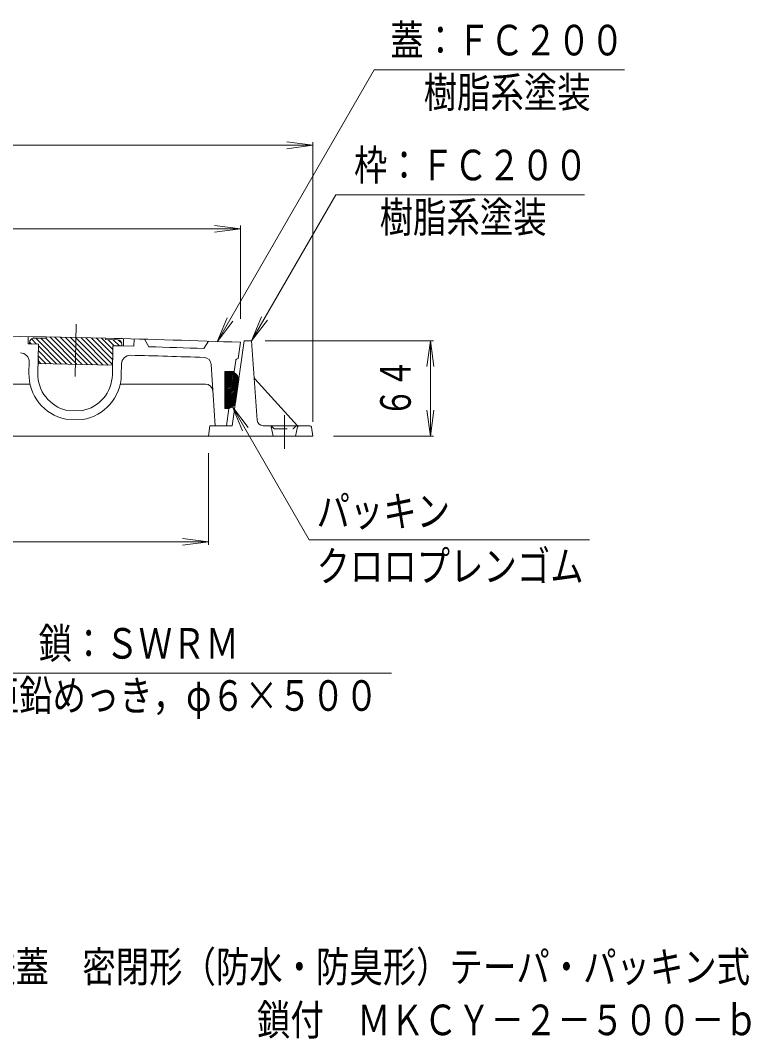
# Model space of a CAD drawing. Units: millimetres, scale not verified. Extents: x -687 to 539, y -936 to 985.
# Drawn here: x 49 to 539, y -809 to -126 of the extents above; entities that cross this region are included whole.
import ezdxf
from ezdxf.enums import TextEntityAlignment as Align

# ---------------------------------------------------------------- set-up
doc = ezdxf.new("R2010")
doc.units = ezdxf.units.MM
doc.header["$LTSCALE"] = 7
doc.linetypes.add('CHAIN1', pattern=[8, 5, -1, 1, -1])
doc.linetypes.add('DASHED1', pattern=[1.8, 1.2, -0.6])
for name, color, linetype, lineweight in [('0-1_躯体', 2, 'Continuous', 18), ('0-2_仕上', 3, 'Continuous', 18), ('0-3_建具', 4, 'Continuous', 18), ('0-4_その他', 7, 'Continuous', 18), ('0-5_寸法', 7, 'Continuous', 18)]:
    doc.layers.add(name, color=color, linetype=linetype, lineweight=lineweight)
doc.layers.add('F-5_F-5ﾚｲﾔ', color=2, linetype='Continuous')
doc.styles.add('ＭＳ ゴシック', font='')
doc.styles.get('ＭＳ ゴシック').set_extended_font_data('MS Gothic')

msp = doc.modelspace()

# ---------------------------------------------------------------- linework, layer by layer
at = {"layer": '0-1_躯体'}
for p, q in [((199.1, -340.791), (191.089, -397.791)), ((199.1, -340.791), (204.1, -340.791)), ((207.839, -394.071), (204.1, -340.791)), ((206.32, -366.304), (234.909, -397.79)), ((176.1, -397.791), (175.1, -404.791)), ((191.089, -397.791), (176.1, -397.791)), ((211.829, -397.791), (234.909, -397.79)), ((217.269, -398.581), (218.6, -404.791)), ((234.931, -398.581), (233.6, -404.791)), ((234.909, -397.791), (243.233, -397.791)), ((244.223, -398.649), (245.1, -404.791)), ((-65.9, -404.791), (245.1, -404.791))]:
    msp.add_line(p, q, dxfattribs=at)
at = {"layer": '0-1_躯体', "linetype": 'CHAIN1'}
msp.add_line((226.1, -390.597), (226.1, -413.397), dxfattribs=at)
at = {"layer": '0-1_躯体', "linetype": 'DASHED1'}
for p, q in [((217.393, -398.084), (218.807, -399.498)), ((219.514, -399.791), (231.686, -399.791)), ((232.393, -399.498), (233.807, -398.084))]:
    msp.add_line(p, q, dxfattribs=at)
at = {"layer": '0-1_躯体'}
for centre, radius, start, end in [((207.801, -364.959), 2, 184.01457, 222.23779), ((211.829, -393.791), 4, 184.01321, 270.00142), ((216.292, -398.791), 1, 12.09833, 90), ((235.908, -398.791), 1, 90, 167.90723), ((243.233, -398.791), 1, 8.13071, 90)]:
    msp.add_arc(centre, radius, start, end, dxfattribs=at)
at = {"layer": '0-1_躯体', "linetype": 'DASHED1'}
for centre, start, end in [((216.686, -398.791), 45, 90), ((219.514, -398.791), 225, 270), ((231.686, -398.791), 270, 315), ((234.514, -398.791), 90, 135)]:
    msp.add_arc(centre, 1, start, end, dxfattribs=at)
at = {"layer": '0-2_仕上', "linetype": 'CHAIN1'}
msp.add_line((86.398, -329.72), (85.604, -366.726), dxfattribs=at)
at = {"layer": '0-2_仕上'}
for p, q in [((54.213, -337.986), (54.108, -342.917)), ((118.198, -339.36), (118.093, -344.29)), ((125.221, -339.544), (125.115, -344.441)), ((132.281, -339.736), (135.136, -344.755)), ((175.1, -341.042), (172.1, -345.945)), ((55.104, -342.938), (54.108, -342.917)), ((61.106, -343.067), (60.687, -362.567)), ((111.094, -344.14), (110.676, -363.64)), ((125.115, -344.441), (117.09, -344.268)), ((196.6, -341.79), (195.054, -352.789)), ((54.848, -355.028), (54.689, -362.439)), ((192.405, -361.291), (193.419, -354.081)), ((194.904, -352.789), (195.054, -352.789)), ((116.833, -356.359), (116.674, -363.769)), ((177.016, -356.628), (179.661, -397.791)), ((55.43, -369.875), (-63.576, -369.875)), ((173.179, -369.875), (115.933, -369.875)), ((80.157, -387.486), (90.155, -387.701)), ((188.892, -386.291), (186.1, -386.291)), ((187.276, -397.791), (188.892, -386.291)), ((79.455, -393.472), (90.599, -393.711)), ((187.276, -397.791), (179.661, -397.791))]:
    msp.add_line(p, q, dxfattribs=at)
at = {"layer": '0-2_仕上', "color": 7}
for p, q in [((326.17, -340.791), (213.1, -340.791)), ((324.07, -340.791), (321.786, -358.141)), ((324.07, -404.791), (324.07, -340.791)), ((324.07, -340.791), (326.354, -358.141)), ((324.07, -404.791), (321.786, -387.44)), ((324.07, -404.791), (326.354, -387.44)), ((326.17, -404.791), (259.1, -404.791))]:
    msp.add_line(p, q, dxfattribs=at)
at = {"layer": '0-2_仕上'}
msp.add_lwpolyline([(192.405, -361.291), (186.1, -361.291), (186.1, -386.291)], dxfattribs=at)
for centre, radius, start, end in [((-74.886, -7836.873), 7499.999, 88.92203, 90.00011), ((-74.886, -7836.873), 7499.999, 87.92555, 88.61646), ((-74.886, -7836.873), 7495, 88.11156, 88.394), ((48.849, -354.899), 6, 358.77116, 89.05252), ((122.832, -356.487), 6, 89.25833, 178.76999), ((-74.886, -7836.873), 7489, 88.10863, 88.48656), ((172.027, -356.949), 5, 3.67696, 87.0331), ((194.904, -354.289), 1.5, 90, 172.00024), ((85.682, -363.104), 31, 178.77074, 258.4136), ((85.682, -363.104), 25, 178.77054, 257.23351), ((85.682, -363.104), 25, 280.30756, 358.77058), ((85.682, -363.104), 31, 279.1279, 358.77081), ((173.179, -374.875), 5, 3.67696, 90)]:
    msp.add_arc(centre, radius, start, end, dxfattribs=at)
at = {"layer": '0-3_建具'}
for p, q in [((59.886, -343.041), (56.396, -339.551)), ((58.189, -339.003), (66.191, -339.175)), ((76.643, -356.403), (59.266, -339.026)), ((80.111, -356.478), (62.735, -339.101)), ((66.212, -338.175), (66.191, -339.175)), ((83.58, -356.552), (66.191, -339.163)), ((66.212, -338.175), (106.203, -339.034)), ((87.048, -356.627), (68.649, -338.228)), ((90.517, -356.701), (72.118, -338.302)), ((93.985, -356.776), (75.586, -338.377)), ((97.454, -356.85), (79.055, -338.451)), ((100.922, -356.924), (82.523, -338.525)), ((104.391, -356.999), (85.992, -338.6)), ((107.859, -357.073), (89.46, -338.674)), ((110.65, -356.47), (92.929, -338.749)), ((110.819, -353.245), (96.397, -338.823)), ((110.968, -350), (99.866, -338.898)), ((111.04, -346.678), (103.334, -338.972)), ((106.203, -339.034), (106.181, -340.033)), ((106.181, -340.033), (114.176, -340.205)), ((111.913, -344.157), (107.825, -340.069)), ((115.382, -344.232), (111.293, -340.143)), ((117.023, -342.478), (114.838, -340.293)), ((55.125, -341.938), (55.104, -342.938)), ((61.106, -343.067), (55.104, -342.938)), ((56.418, -342.966), (55.141, -341.69)), ((69.706, -356.254), (61.009, -347.558)), ((73.174, -356.329), (61.081, -344.235)), ((117.09, -344.268), (111.094, -344.14)), ((117.111, -343.269), (117.09, -344.268)), ((60.967, -349.556), (61.027, -356.068)), ((66.237, -356.18), (60.979, -350.922)), ((62.769, -356.105), (61.011, -354.348)), ((110.955, -350.639), (110.615, -357.132)), ((110.615, -357.132), (61.027, -356.068)), ((186.1, -361.291), (186.1, -386.291)), ((189.457, -361.291), (186.1, -361.291)), ((186.1, -364.164), (188.972, -361.291)), ((186.1, -363.174), (187.982, -361.291)), ((186.1, -362.184), (186.992, -361.291)), ((186.1, -365.154), (189.942, -361.311)), ((186.1, -366.143), (190.8, -361.443)), ((186.1, -367.133), (191.561, -361.672)), ((186.1, -368.123), (192.245, -361.978)), ((186.1, -369.113), (191.22, -363.993)), ((186.1, -370.103), (191.058, -365.145)), ((186.1, -371.093), (190.896, -366.297)), ((186.1, -372.083), (190.734, -367.449)), ((186.1, -373.073), (190.572, -368.601)), ((191.319, -363.291), (188.367, -384.291)), ((189.148, -383.861), (191.959, -363.861)), ((190.763, -372.37), (195.3, -367.833)), ((190.924, -371.219), (195.429, -366.714)), ((191.086, -370.067), (195.286, -365.867)), ((191.248, -368.915), (195.048, -365.115)), ((191.463, -363.291), (191.319, -363.291)), ((191.41, -367.763), (194.735, -364.438)), ((191.572, -366.611), (194.356, -363.827)), ((191.734, -365.459), (193.916, -363.277)), ((191.796, -363.418), (192.862, -362.351)), ((191.896, -364.307), (193.418, -362.785)), ((195.44, -366.836), (193.256, -382.378)), ((186.1, -374.063), (190.41, -369.753)), ((186.1, -375.053), (190.249, -370.905)), ((186.1, -376.043), (190.087, -372.056)), ((186.1, -377.033), (189.925, -373.208)), ((186.1, -378.023), (189.763, -374.36)), ((186.1, -379.013), (189.601, -375.512)), ((189.791, -379.282), (194.328, -374.744)), ((189.953, -378.13), (194.49, -373.593)), ((190.115, -376.978), (194.652, -372.441)), ((190.277, -375.826), (194.814, -371.289)), ((190.439, -374.674), (194.976, -370.137)), ((190.601, -373.522), (195.138, -368.985)), ((186.1, -380.003), (189.439, -376.664)), ((186.1, -380.993), (189.277, -377.816)), ((186.1, -381.983), (189.115, -378.968)), ((186.1, -382.973), (188.953, -380.119)), ((186.1, -383.963), (188.792, -381.271)), ((186.1, -384.953), (188.63, -382.423)), ((187.733, -386.29), (193.519, -380.504)), ((188.846, -386.167), (193.357, -381.656)), ((189.143, -383.89), (193.681, -379.352)), ((189.306, -382.737), (193.843, -378.2)), ((189.468, -381.585), (194.005, -377.048)), ((189.629, -380.433), (194.166, -375.896)), ((186.1, -385.943), (188.468, -383.575)), ((187.63, -386.291), (186.1, -386.291)), ((186.742, -386.291), (188.751, -384.281)), ((188.653, -384.291), (188.367, -384.291)), ((190.378, -385.625), (192.964, -383.039))]:
    msp.add_line(p, q, dxfattribs=at)
for centre, radius, start, end in [((58.125, -342.003), 3, 88.7704, 178.7704), ((114.112, -343.204), 3, 358.7704, 88.7704), ((189.457, -367.291), 6, 4.35233, 90), ((191.463, -363.791), 0.5, 352.00238, 90), ((187.63, -380.291), 6, 270, 339.65001), ((188.653, -383.791), 0.5, 270, 351.99113)]:
    msp.add_arc(centre, radius, start, end, dxfattribs=at)
at = {"layer": '0-4_その他'}
for p, q in [((-394.9, -209.633), (245.1, -209.633)), ((245.1, -209.633), (227.75, -207.349)), ((245.1, -209.633), (227.75, -211.917)), ((245.1, -395.133), (245.1, -207.533)), ((-346.399, -265.633), (196.599, -265.633)), ((196.599, -265.633), (179.249, -263.349)), ((196.599, -265.633), (179.249, -267.917)), ((196.599, -326.133), (196.599, -263.533)), ((175.1, -416.133), (175.1, -477.733)), ((-324.9, -475.633), (175.1, -475.633)), ((175.1, -475.633), (157.75, -473.349)), ((175.1, -475.633), (157.75, -477.917))]:
    msp.add_line(p, q, dxfattribs=at)
at = {"layer": '0-5_寸法'}
for p, q in [((180.967, -341.593), (286.393, -158.989)), ((286.393, -158.989), (454.394, -158.989)), ((204.1, -340.791), (260.68, -242.791)), ((260.68, -242.791), (427.443, -242.791)), ((180.967, -341.593), (187.664, -325.426)), ((180.967, -341.593), (191.62, -327.71)), ((204.1, -340.791), (210.797, -324.623)), ((204.1, -340.791), (214.753, -326.907)), ((191.243, -385.081), (201.897, -398.965)), ((191.243, -385.081), (197.94, -401.249)), ((191.243, -385.081), (242.803, -474.385)), ((242.803, -474.385), (430.905, -474.385)), ((-23.283, -563.721), (297.927, -563.721))]:
    msp.add_line(p, q, dxfattribs=at)

# ---------------------------------------------------------------- texts
at = {"layer": '0-2_仕上', "style": 'ＭＳ ゴシック', "width": 0.7}
msp.add_text('６４', height=20.53, rotation=90, dxfattribs=at).set_placement((317.07, -392.041), align=Align.BOTTOM_LEFT)
at = {"layer": '0-5_寸法', "color": 6, "style": 'ＭＳ ゴシック', "width": 0.8}
for s, p in [('蓋：ＦＣ２００', (297.18, -155.489)), ('樹脂系塗装', (319.58, -190.489)), ('枠：ＦＣ２００', (272.814, -239.291)), ('樹脂系塗装', (290.042, -274.291)), ('パッキン', (247.676, -471.557)), ('クロロプレンゴム', (247.676, -508.428)), ('鎖：ＳＷＲＭ', (61.16, -560.221)), ('溶融亜鉛めっき，φ６×５００', (-19.072, -595.221))]:
    msp.add_text(s, height=20.53, dxfattribs=at).set_placement(p, align=Align.BOTTOM_LEFT)
at = {"layer": 'F-5_F-5ﾚｲﾔ', "style": 'ＭＳ ゴシック', "width": 0.8}
for s, p in [('マンホール鉄蓋\u3000密閉形（防水・防臭形）テーパ・パッキン式', (-88.696, -777.232)), ('鎖付\u3000ＭＫＣＹ－２－５００－ｂ', (207.693, -812.881))]:
    msp.add_text(s, height=20.53, dxfattribs=at).set_placement(p, align=Align.BOTTOM_LEFT)

doc.saveas('drawing.dxf')
